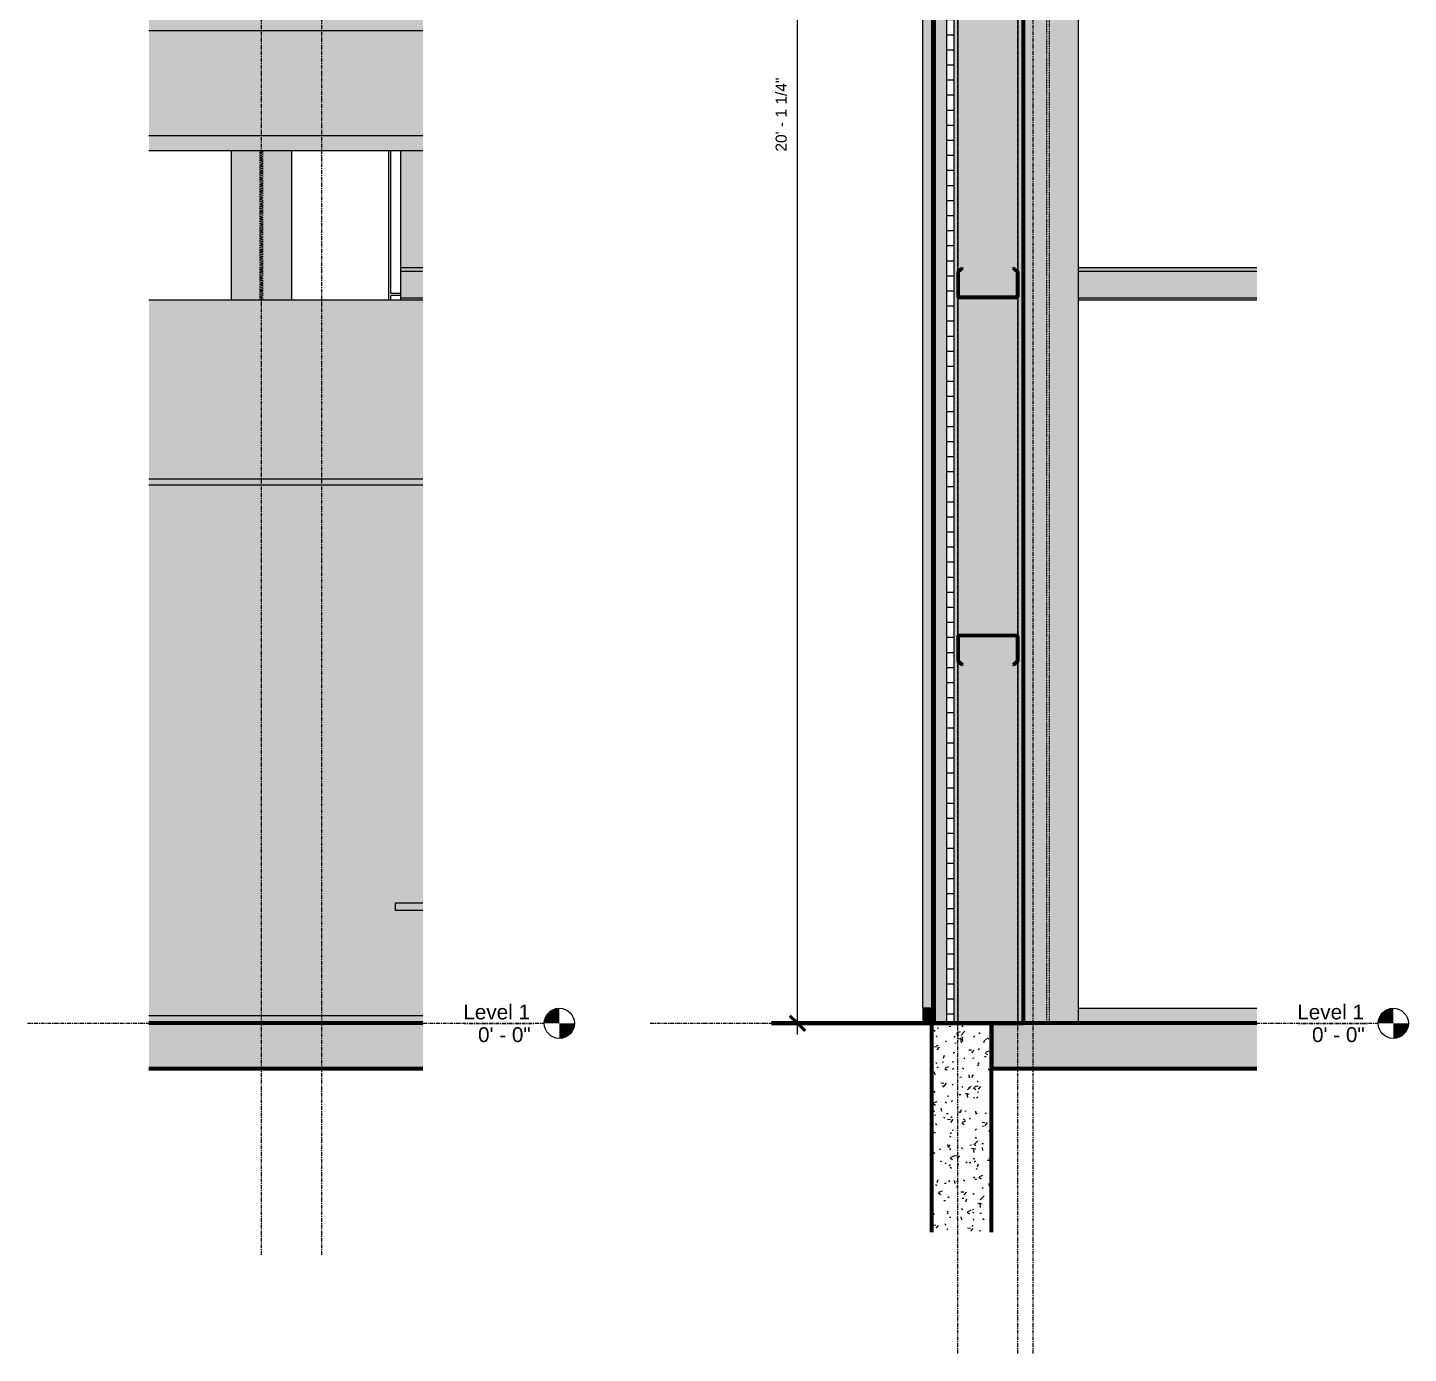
# Model space of a CAD drawing. Header units: inches. Extents: x -22111 to -21582, y -54 to 300.
# Drawn here: x -21765.1 to -21581.7, y -43.8 to 132.2 of the extents above; entities that cross this region are included whole.
import ezdxf

# ---------------------------------------------------------------- set-up
doc = ezdxf.new("R2010")
doc.units = ezdxf.units.IN
doc.header["$MEASUREMENT"] = 0
for name, pattern in [('Grid Line 1_2_', [0.875, 0.5, -0.125, 0.125, -0.125]), ('Grid Line 1_2__2_', [0.875, 0.5, -0.125, 0.125, -0.125]), ('Hidden 1_8_', [0.1875, 0.125, -0.0625])]:
    doc.linetypes.add(name, pattern=pattern)
doc.layers.get('DEFPOINTS').update_dxf_attribs({"color": 250, "lineweight": 9})
for name, color, linetype, lineweight in [('15xx-Jefferson-REHAB-pr5_dwg', 8, 'Continuous', 9), ('A-ANNO-DIMS', 211, 'Continuous', 9), ('A-ANNO-DIMS-16', 211, 'Continuous', 9), ('A-FLOR', 192, 'Continuous', 18), ('A-FLOR-LEVL', 51, 'Continuous', 9), ('A-GLAZ-CWMG', 51, 'Continuous', 9), ('A-WALL', 113, 'Continuous', 18), ('A-WALL-PATT', 111, 'Continuous', 70), ('C-TOPO', 7, 'Continuous', 9), ('I-FURN', 30, 'Continuous', 9), ('I-WALL', 2, 'Continuous', 18), ('L-SITE-WALL', 31, 'Continuous', 18), ('M-HVAC-DUCT', 70, 'Continuous', 9), ('Q-SPCQ', 91, 'Continuous', 9), ('S-BEAM', 12, 'Continuous', 9), ('S-COLS', 52, 'Continuous', 9), ('S-GRID', 1, 'Continuous', 9)]:
    doc.layers.add(name, color=color, linetype=linetype, lineweight=lineweight)
doc.styles.add('Arial', font='arial.ttf', dxfattribs={"height": 1.967066})
doc.styles.add('Arial_1', font='arial.ttf', dxfattribs={"height": 1.475299})
doc.dimstyles.new('Linear_-_3_32__Arial', dxfattribs={"dimscale": 12, "dimtxt": 1.5, "dimasz": 0.166667, "dimexe": 0.125, "dimexo": 0.083333, "dimgap": 0.083333, "dimtad": 1, "dimdec": 4, "dimrnd": 0.0625, "dimzin": 1, "dimdsep": 46, "dimlunit": 4, "dimtxsty": 'Arial_1', "dimblk1": 'OBLIQUE', "dimblk2": 'OBLIQUE', "dimsah": 1, "dimcen": 0.09, "dimdle": 0.125, "dimazin": 0, "dimtfac": 1, "dimtdec": 4, "dimtix": 1, "dimtmove": 0, "dimatfit": 3, "dimfxl": 1, "dimtvp": 1, "dimtfill": 1, "dimfrac": 2, "dimtolj": 1, "dimtzin": 0, "dimarcsym": 2})
pattern_1 = [(45, (-30731.112, 67.247), (-1.5839192, 1.5839192), []), (45, (-30731.112, 69.647), (-1.5839192, 1.5839192), [])]

# ---------------------------------------------------------------- blocks, each defined once
blk = doc.blocks.new('Furniture 5 - Furniture 1-2367-Section 8 - Callout 3')
at = {"layer": 'I-FURN'}
blk.add_hatch(color=8, dxfattribs=at).paths.add_polyline_path([(-25669.95, 15), (-25669.95, 16), (-25673.64, 16), (-25673.64, 15)], flags=0)
at = {"layer": 'I-FURN', "color": 250}
for p, q in [((-25673.64, 16), (-25669.95, 16)), ((-25673.64, 16), (-25673.64, 15)), ((-25669.95, 15), (-25673.64, 15))]:
    blk.add_line(p, q, dxfattribs=at)
blk = doc.blocks.new('Bradley-Washroom_Accessories-Mirrors-780_Custom - Bradley-Washroom_Accessories-Mirrors-780_Custom-177612-Section 8 - Callout 3')
at = {"layer": 'Q-SPCQ'}
h = blk.add_hatch(color=9, dxfattribs=at)
h.paths.add_polyline_path([(-25669.95, 0.25), (-25669.95, 1), (-25706.32, 1), (-25706.32, 0.25)], flags=0)
h.paths.add_polyline_path([(-25669.95, 71.5), (-25669.95, 72.25), (-25706.32, 72.25), (-25706.32, 71.5)], flags=0)
blk.add_hatch(color=255, dxfattribs=at).paths.add_polyline_path([(-25669.95, 1), (-25669.95, 15), (-25673.64, 15), (-25673.64, 16), (-25669.95, 16), (-25669.95, 71.5), (-25706.32, 71.5), (-25706.32, 1), (-25673.64, 1)], flags=0)
at = {"layer": 'Q-SPCQ', "color": 250}
for p, q in [((-25669.95, 72.25), (-25706.32, 72.25)), ((-25706.32, 71.5), (-25669.95, 71.5)), ((-25669.95, 1), (-25706.32, 1)), ((-25706.32, 0.25), (-25669.95, 0.25))]:
    blk.add_line(p, q, dxfattribs=at)
blk = doc.blocks.new('Level - Level Head - Circle-2773-Section 8 - Callout 3')
at = {"layer": 'A-FLOR-LEVL'}
h = blk.add_hatch(color=256, dxfattribs=at)
edge = h.paths.add_edge_path(flags=0)
edge.add_line((-25651.83, 0), (-25653.83, 0))
edge.add_arc((-25651.83, 0), 2, 90, 180, ccw=False)
edge.add_line((-25651.83, 2), (-25651.83, 0))
h = blk.add_hatch(color=256, dxfattribs=at)
edge = h.paths.add_edge_path(flags=0)
edge.add_line((-25651.83, -2), (-25651.83, 0))
edge.add_line((-25651.83, 0), (-25649.83, 0))
edge.add_arc((-25651.83, 0), 2, 270, 360, ccw=False)
at = {"layer": 'A-FLOR-LEVL', "color": 250}
blk.add_circle((-25651.83, 0), 2, dxfattribs=at)
blk = doc.blocks.new('Locker Rooms and Restrooms_rvt-3-Section 8 - Callout 3')
at = {"layer": 'I-WALL', "lineweight": 5}
h = blk.add_hatch(color=130, dxfattribs=at)
h.paths.add_polyline_path([(-25706.32, 0), (-25669.95, 0), (-25669.95, 0.25), (-25706.32, 0.25)], flags=0)
h.paths.add_polyline_path([(-25669.95, 72.25), (-25669.95, 96), (-25706.32, 96), (-25706.32, 72.25)], flags=0)
at = {"layer": 'I-WALL', "color": 170}
blk.add_line((-25669.95, 96), (-25706.32, 96), dxfattribs=at)
at = {"color": 250, "lineweight": 9}
for name in ['Bradley-Washroom_Accessories-Mirrors-780_Custom - Bradley-Washroom_Accessories-Mirrors-780_Custom-177612-Section 8 - Callout 3', 'Furniture 5 - Furniture 1-2367-Section 8 - Callout 3']:
    blk.add_blockref(name, (0, 0), dxfattribs=at)
at = {"color": 130, "lineweight": 5}
blk.add_blockref('Level - Level Head - Circle-2773-Section 8 - Callout 3', (0, 0), dxfattribs=at)
at = {"layer": 'A-FLOR-LEVL', "insert": (-25655.72, 2.49), "char_height": 1.967, "width": 10.584, "attachment_point": 3, "line_spacing_factor": 0.938532, "style": 'Arial', "bg_fill": 3, "box_fill_scale": 1.25, "bg_fill_color": 0, "bg_fill_transparency": 0}
blk.add_mtext('Level 1', dxfattribs=at)
at = {"layer": 'A-FLOR-LEVL', "insert": (-25655.63, -0.52), "char_height": 1.967, "width": 8.328, "attachment_point": 3, "line_spacing_factor": 0.938532, "style": 'Arial', "bg_fill": 3, "box_fill_scale": 1.25, "bg_fill_color": 0, "bg_fill_transparency": 0}
blk.add_mtext('0\' - 0"', dxfattribs=at)
at = {"layer": 'A-FLOR-LEVL', "linetype": 'Grid Line 1_2__2_'}
blk.add_line((-25722.44, 0), (-25653.83, 0), dxfattribs=at)
blk = doc.blocks.new('Struct_Xcel_Sports Complex_rvt-3-Section 8 - Callout 3')
at = {"layer": 'A-FLOR'}
blk.add_hatch(color=254, dxfattribs=at).paths.add_polyline_path([(-25669.95, -6), (-25669.95, 0), (-25706.32, 0), (-25706.32, -6)], flags=0)
at = {"layer": 'A-FLOR', "color": 10, "lineweight": 70}
for p, q in [((-25669.95, 0), (-25706.32, 0)), ((-25706.32, -6), (-25669.95, -6))]:
    blk.add_line(p, q, dxfattribs=at)
blk = doc.blocks.new('W-Wide Flange-Column - B2_E-1278685-Section 8 - Callout 3')
at = {"layer": 'S-COLS'}
h = blk.add_hatch(color=256, dxfattribs=at)
h.paths.add_polyline_path([(-25687.39, 96), (-25687.39, 115.82), (-25695.39, 115.82), (-25695.39, 96), (-25688.14, 96)], flags=0)
h.paths.add_polyline_path([(-25688.14, 133.82), (-25687.39, 133.82), (-25687.39, 144.93), (-25691.02, 144.93), (-25691.02, 142.35), (-25690.99, 142.15), (-25690.93, 141.96), (-25690.82, 141.79), (-25690.68, 141.65), (-25690.51, 141.55), (-25690.32, 141.48), (-25690.13, 141.46), (-25688.39, 141.46), (-25688.39, 133.82)], flags=0)
h.paths.add_polyline_path([(-25694.39, 133.82), (-25694.39, 141.46), (-25692.66, 141.46), (-25692.46, 141.48), (-25692.27, 141.55), (-25692.1, 141.65), (-25691.96, 141.79), (-25691.85, 141.96), (-25691.79, 142.15), (-25691.77, 142.35), (-25691.77, 144.93), (-25695.39, 144.93), (-25695.39, 133.82)], flags=0)
for p, q in [((-25695.39, 144.93), (-25695.39, 133.82)), ((-25687.39, 144.93), (-25687.39, 133.82)), ((-25695.39, 115.82), (-25695.39, 96)), ((-25687.39, 115.82), (-25687.39, 96))]:
    blk.add_line(p, q, dxfattribs=at)
at = {"layer": 'S-COLS', "linetype": 'Hidden 1_8_'}
for p, q in [((-25691.55, 96), (-25691.55, 115.82)), ((-25691.23, 115.82), (-25691.23, 96))]:
    blk.add_line(p, q, dxfattribs=at)
blk = doc.blocks.new('Girt_C - 8_D-1253506-Section 8 - Callout 3')
at = {"layer": 'S-BEAM'}
for points in [[(-25672.89, 99.82), (-25669.95, 99.82), (-25669.95, 100.3), (-25672.89, 100.3)], [(-25669.95, 96.51), (-25669.95, 99.82), (-25672.89, 99.82), (-25672.89, 96.51)], [(-25672.89, 96.32), (-25669.95, 96.32), (-25669.95, 96.51), (-25672.89, 96.51), (-25672.89, 96.34)]]:
    blk.add_hatch(color=256, dxfattribs=at).paths.add_polyline_path(points, flags=0)
for p, q in [((-25669.95, 100.3), (-25672.89, 100.3)), ((-25669.95, 99.82), (-25672.89, 99.82)), ((-25672.89, 96.32), (-25669.95, 96.32))]:
    blk.add_line(p, q, dxfattribs=at)
blk = doc.blocks.new('Rectangular Mullion - Profile_Polycarbonate_right-1184085-Section 8 - Callout 3')
at = {"layer": 'A-GLAZ-CWMG'}
h = blk.add_hatch(color=256, dxfattribs=at)
h.paths.add_polyline_path([(-25672.89, 96), (-25669.95, 96), (-25669.95, 96.32), (-25672.89, 96.32)], flags=0)
h.paths.add_polyline_path([(-25669.95, 100.3), (-25669.95, 115.82), (-25672.89, 115.82), (-25672.89, 100.3)], flags=0)
blk = doc.blocks.new('Level - Level Head - Circle-2773-Section 8 - Callout 4')
at = {"layer": 'A-FLOR-LEVL'}
h = blk.add_hatch(color=256, dxfattribs=at)
edge = h.paths.add_edge_path(flags=0)
edge.add_line((-26223.56, 0), (-26225.56, 0))
edge.add_arc((-26223.56, 0), 2, 90, 180, ccw=False)
edge.add_line((-26223.56, 2), (-26223.56, 0))
h = blk.add_hatch(color=256, dxfattribs=at)
edge = h.paths.add_edge_path(flags=0)
edge.add_line((-26223.56, -2), (-26223.56, 0))
edge.add_line((-26223.56, 0), (-26221.56, 0))
edge.add_arc((-26223.56, 0), 2, 270, 360, ccw=False)
at = {"layer": 'A-FLOR-LEVL', "color": 250}
blk.add_circle((-26223.56, 0), 2, dxfattribs=at)
blk = doc.blocks.new('Locker Rooms and Restrooms_rvt-4-Section 8 - Callout 4')
at = {"color": 130, "lineweight": 5}
blk.add_blockref('Level - Level Head - Circle-2773-Section 8 - Callout 4', (0, 0), dxfattribs=at)
at = {"layer": 'A-FLOR-LEVL', "insert": (-26227.45, 2.49), "char_height": 1.967, "width": 10.584, "attachment_point": 3, "line_spacing_factor": 0.938532, "style": 'Arial', "bg_fill": 3, "box_fill_scale": 1.25, "bg_fill_color": 0, "bg_fill_transparency": 0}
blk.add_mtext('Level 1', dxfattribs=at)
at = {"layer": 'A-FLOR-LEVL', "insert": (-26227.35, -0.52), "char_height": 1.967, "width": 8.328, "attachment_point": 3, "line_spacing_factor": 0.938532, "style": 'Arial', "bg_fill": 3, "box_fill_scale": 1.25, "bg_fill_color": 0, "bg_fill_transparency": 0}
blk.add_mtext('0\' - 0"', dxfattribs=at)
at = {"layer": 'A-FLOR-LEVL', "linetype": 'Grid Line 1_2__2_'}
blk.add_line((-26322.22, 0), (-26225.56, 0), dxfattribs=at)
blk = doc.blocks.new('Struct_Xcel_Sports Complex_rvt-4-Section 8 - Callout 4')
at = {"layer": 'A-FLOR'}
blk.add_hatch(color=254, dxfattribs=at).paths.add_polyline_path([(-26241.67, -6), (-26241.67, 0), (-26276.89, 0), (-26276.89, -6)], flags=0)
at = {"layer": 'A-WALL-PATT', "lineweight": 9}
h = blk.add_hatch(dxfattribs=at)
h.set_pattern_fill('FP_16', color=250, style=0, pattern_type=2)
h.set_pattern_definition([(50, (-30731.112, 67.247), (4.5907054, -0.4018678), [0.48, -5.28]), (355, (-30731.112, 67.247), (-0.887837, 4.8136977), [0.384, -4.224]), (100.451, (-30730.73, 67.214), (3.7019703, 4.4127226), [0.408, -4.487]), (46.184, (-30731.112, 68.527), (6.8306586, -1.059043), [0.72, -7.92]), (96.636, (-30730.543, 68.439), (5.981664, 6.2340145), [0.612, -6.731]), (351.184, (-30731.112, 68.527), (5.982082, 6.233824), [0.576, -6.336]), (21, (-30730.472, 68.207), (3.820292, -2.5770996), [0.48, -5.28]), (326, (-30730.472, 68.207), (1.557207, 4.640587), [0.384, -4.224]), (71.451, (-30730.154, 67.993), (5.3771466, 2.0647033), [0.408, -4.487]), (37.5, (-30731.112, 67.247), (0.07797216, 2.1307863), [0.211, -3.962, 0.211, -4.077, -4.24]), (37.5, (-30731.112, 67.247), (0.07797216, 2.1307863), [-8.461, 0.211, -4.029]), (7.5, (-30731.112, 67.247), (1.683907, 2.5243905), [0.211, -2.234, 0.211, -3.866, -1.616]), (7.5, (-30731.112, 67.247), (1.683907, 2.5243905), [-6.522, 0.211, -1.405]), (327.5, (-30732.539, 67.247), (3.4165268, -0.1442966), [0.211, -1.389, 0.211, -4.781, -6.624]), (327.5, (-30732.539, 67.247), (3.4165268, -0.1442966), [-6.592, 0.211, -6.413]), (317.5, (-30733.179, 67.247), (3.7324632, 0.6407147), [0.211, -1.869, 0.211, -3.104, -4.704]), (317.5, (-30733.179, 67.247), (3.7324632, 0.6407147), [-5.395, 0.211, -4.493])])
h.paths.add_polyline_path([(-26284.89, -27.71), (-26276.89, -27.71), (-26276.89, 0), (-26284.89, 0)], flags=0)
at = {"layer": 'A-FLOR', "color": 10, "lineweight": 70}
for p, q in [((-26276.89, 0), (-26276.89, -6)), ((-26241.67, 0), (-26276.89, 0)), ((-26276.89, -6), (-26241.67, -6))]:
    blk.add_line(p, q, dxfattribs=at)
at = {"layer": 'L-SITE-WALL', "color": 10, "lineweight": 70}
for p, q in [((-26276.89, 0), (-26284.89, 0)), ((-26284.89, 0), (-26284.89, -27.71)), ((-26276.89, -27.71), (-26276.89, 0))]:
    blk.add_line(p, q, dxfattribs=at)
blk = doc.blocks.new('W-Wide Flange-Column - B2_D-1169473-Section 8 - Callout 4')
at = {"layer": 'S-COLS'}
blk.add_hatch(color=256, dxfattribs=at).paths.add_polyline_path([(-26265.39, 0), (-26265.39, 145.17), (-26268.28, 145.17), (-26268.28, 142.46), (-26268.26, 142.3), (-26268.2, 142.15), (-26268.12, 142.01), (-26268, 141.89), (-26267.86, 141.81), (-26267.71, 141.75), (-26267.55, 141.73), (-26265.89, 141.73), (-26265.89, 133.76), (-26270.89, 133.76), (-26270.89, 141.73), (-26269.23, 141.73), (-26269.07, 141.75), (-26268.92, 141.81), (-26268.78, 141.89), (-26268.66, 142.01), (-26268.58, 142.15), (-26268.52, 142.3), (-26268.51, 142.46), (-26268.51, 145.17), (-26272.64, 145.17), (-26272.64, 0)], flags=0)
at = {"layer": 'S-COLS', "linetype": 'Hidden 1_8_'}
for p, q in [((-26269.55, 141.73), (-26269.55, 145.17)), ((-26269.23, 145.17), (-26269.23, 141.73)), ((-26269.55, 0), (-26269.55, 133.76)), ((-26269.23, 133.76), (-26269.23, 0))]:
    blk.add_line(p, q, dxfattribs=at)
at = {"layer": 'S-COLS'}
blk.add_line((-26265.39, 145.17), (-26265.39, 0), dxfattribs=at)
blk = doc.blocks.new('Girt_C - 8_D-1279678-Section 8 - Callout 4')
at = {"layer": 'S-BEAM'}
h = blk.add_hatch(dxfattribs=at)
h.set_pattern_fill('FP_13', color=256, style=0, pattern_type=2)
h.set_pattern_definition(pattern_1)
h.paths.add_polyline_path([(-26280.81, 47.57), (-26280.74, 47.66), (-26281.28, 48.11), (-26281.28, 51.37), (-26281.26, 51.42), (-26281.2, 51.45), (-26273.58, 51.45), (-26273.52, 51.42), (-26273.5, 51.37), (-26273.5, 48.11), (-26274.04, 47.66), (-26273.96, 47.57), (-26273.39, 48.05), (-26273.39, 51.37), (-26273.45, 51.5), (-26273.58, 51.55), (-26281.2, 51.55), (-26281.34, 51.5), (-26281.39, 51.37), (-26281.39, 48.05), (-26281.09, 47.8)], flags=0)
at = {"layer": 'S-BEAM', "lineweight": 50}
for p, q in [((-26281.39, 51.37), (-26281.39, 48.05)), ((-26281.28, 48.11), (-26281.28, 51.37)), ((-26273.58, 51.55), (-26281.2, 51.55)), ((-26281.2, 51.45), (-26273.58, 51.45)), ((-26273.5, 51.37), (-26273.5, 48.11)), ((-26273.39, 48.05), (-26273.39, 51.37)), ((-26281.39, 48.05), (-26280.81, 47.57)), ((-26280.74, 47.66), (-26281.28, 48.11)), ((-26273.5, 48.11), (-26274.04, 47.66)), ((-26273.96, 47.57), (-26273.39, 48.05)), ((-26280.81, 47.57), (-26280.74, 47.66)), ((-26274.04, 47.66), (-26273.96, 47.57))]:
    blk.add_line(p, q, dxfattribs=at)
for centre, radius, start, end in [((-26281.2, 51.37), 0.188, 90, 180), ((-26281.2, 51.37), 0.0782, 90, 176.9576), ((-26273.58, 51.37), 0.188, 0, 90), ((-26273.58, 51.37), 0.0782, 2.1227, 90)]:
    blk.add_arc(centre, radius, start, end, dxfattribs=at)
blk = doc.blocks.new('Girt_C - 8_D-1253499-Section 8 - Callout 4')
at = {"layer": 'S-BEAM'}
h = blk.add_hatch(dxfattribs=at)
h.set_pattern_fill('FP_13', color=256, style=0, pattern_type=2)
h.set_pattern_definition(pattern_1)
h.paths.add_polyline_path([(-26281.2, 96.32), (-26273.58, 96.32), (-26273.45, 96.38), (-26273.39, 96.51), (-26273.39, 99.82), (-26273.97, 100.3), (-26274.04, 100.22), (-26273.5, 99.77), (-26273.5, 96.5), (-26273.52, 96.45), (-26273.58, 96.43), (-26281.2, 96.43), (-26281.26, 96.45), (-26281.28, 96.5), (-26281.28, 99.77), (-26280.75, 100.22), (-26280.82, 100.3), (-26281.39, 99.82), (-26281.39, 96.51), (-26281.34, 96.38)], flags=0)
at = {"layer": 'S-BEAM', "lineweight": 50}
for p, q in [((-26280.82, 100.3), (-26281.39, 99.82)), ((-26281.39, 99.82), (-26281.39, 96.51)), ((-26281.28, 99.77), (-26280.75, 100.22)), ((-26281.28, 96.5), (-26281.28, 99.77)), ((-26280.75, 100.22), (-26280.82, 100.3)), ((-26273.97, 100.3), (-26274.04, 100.22)), ((-26274.04, 100.22), (-26273.5, 99.77)), ((-26273.39, 99.82), (-26273.97, 100.3)), ((-26273.5, 99.77), (-26273.5, 96.5)), ((-26273.39, 96.51), (-26273.39, 99.82)), ((-26273.58, 96.43), (-26281.2, 96.43)), ((-26281.2, 96.32), (-26273.58, 96.32))]:
    blk.add_line(p, q, dxfattribs=at)
for centre, radius, start, end in [((-26281.2, 96.51), 0.188, 180, 270), ((-26281.2, 96.51), 0.0782, 182.1227, 270), ((-26273.58, 96.51), 0.188, 270, 0), ((-26273.58, 96.51), 0.0782, 270, 356.9576)]:
    blk.add_arc(centre, radius, start, end, dxfattribs=at)
blk = doc.blocks.new('Girt_C - 8_D-1253506-Section 8 - Callout 4')
at = {"layer": 'S-BEAM'}
for points in [[(-26241.67, 99.82), (-26241.67, 100.3), (-26265.39, 100.3), (-26265.39, 99.82), (-26257.78, 99.82)], [(-26265.39, 96.51), (-26241.67, 96.51), (-26241.67, 99.82), (-26265.39, 99.82)], [(-26257.78, 96.32), (-26241.67, 96.32), (-26241.67, 96.51), (-26265.39, 96.51), (-26265.39, 96.32)]]:
    blk.add_hatch(color=256, dxfattribs=at).paths.add_polyline_path(points, flags=0)
for p, q in [((-26241.67, 100.3), (-26265.39, 100.3)), ((-26241.67, 99.82), (-26265.39, 99.82)), ((-26265.39, 96.32), (-26241.67, 96.32))]:
    blk.add_line(p, q, dxfattribs=at)
blk = doc.blocks.new('Rectangular Mullion - Exterior 2_ x 4_5_-1135280-Section 8 - Callout 4')
at = {"layer": 'A-GLAZ-CWMG'}
blk.add_hatch(color=256, dxfattribs=at).paths.add_polyline_path([(-26241.67, 0), (-26241.67, 2), (-26265.39, 2), (-26265.39, 0)], flags=0)
blk.add_line((-26265.39, 2), (-26241.67, 2), dxfattribs=at)
blk = doc.blocks.new('Rectangular Mullion - Exterior 2_ x 4_5_-1135281-Section 8 - Callout 4')
at = {"layer": 'A-GLAZ-CWMG'}
blk.add_hatch(color=256, dxfattribs=at).paths.add_polyline_path([(-26241.67, 96), (-26241.67, 96.32), (-26265.39, 96.32), (-26265.39, 96), (-26257.78, 96)], flags=0)
blk.add_line((-26241.67, 96), (-26265.39, 96), dxfattribs=at)
blk = doc.blocks.new('Rectangular Mullion - Exterior 2_ x 4_5_-1135294-Section 8 - Callout 4')
at = {"layer": 'A-GLAZ-CWMG'}
blk.add_hatch(color=256, dxfattribs=at).paths.add_polyline_path([(-26284.89, 0), (-26284.7, 0), (-26284.7, 2), (-26286.02, 2), (-26286.02, 0)], flags=0)
for p, q in [((-26284.7, 2), (-26286.02, 2)), ((-26286.02, 2), (-26286.02, 0))]:
    blk.add_line(p, q, dxfattribs=at)
blk = doc.blocks.new('Rectangular Mullion - Exterior 2_ x 4_5_-1142341-Section 8 - Callout 4')
at = {"layer": 'A-GLAZ-CWMG'}
blk.add_hatch(color=256, dxfattribs=at).paths.add_polyline_path([(-26286.02, 97), (-26284.7, 97), (-26284.7, 143.5), (-26286.02, 143.5), (-26286.02, 123.31)], flags=0)
for p, q in [((-26286.02, 143.5), (-26284.7, 143.5)), ((-26286.02, 97), (-26286.02, 143.5))]:
    blk.add_line(p, q, dxfattribs=at)
blk = doc.blocks.new('Rectangular Mullion - Exterior 2_ x 4_5_-1142342-Section 8 - Callout 4')
at = {"layer": 'A-GLAZ-CWMG'}
blk.add_hatch(color=256, dxfattribs=at).paths.add_polyline_path([(-26286.02, 2), (-26284.7, 2), (-26284.7, 97), (-26286.02, 97), (-26286.02, 47.8)], flags=0)
for p, q in [((-26286.02, 2), (-26286.02, 97)), ((-26284.7, 2), (-26286.02, 2))]:
    blk.add_line(p, q, dxfattribs=at)
blk = doc.blocks.new('15xx-Jefferson-REHAB-pr5_dwg-1211969-Section 8 - Callout 4')
at = {"layer": 'DEFPOINTS', "color": 90, "lineweight": 30}
blk.add_line((-26286.17, 0), (-26306.1, 0), dxfattribs=at)
blk.add_line((-26286.17, 0), (-26306.1, 0), dxfattribs=at)
blk = doc.blocks.new('Level - Level Head - Circle-15001-Section 8 - Callout 3')
at = {"layer": 'A-FLOR-LEVL'}
h = blk.add_hatch(color=256, dxfattribs=at)
edge = h.paths.add_edge_path(flags=0)
edge.add_line((-25651.83, 0), (-25653.83, 0))
edge.add_arc((-25651.83, 0), 2, 90, 180, ccw=False)
edge.add_line((-25651.83, 2), (-25651.83, 0))
h = blk.add_hatch(color=256, dxfattribs=at)
edge = h.paths.add_edge_path(flags=0)
edge.add_line((-25651.83, -2), (-25651.83, 0))
edge.add_line((-25651.83, 0), (-25649.83, 0))
edge.add_arc((-25651.83, 0), 2, 270, 360, ccw=False)
blk.add_circle((-25651.83, 0), 2, dxfattribs=at)
blk = doc.blocks.new('Level - Level Head - Circle-15001-Section 8 - Callout 4')
at = {"layer": 'A-FLOR-LEVL'}
h = blk.add_hatch(color=256, dxfattribs=at)
edge = h.paths.add_edge_path(flags=0)
edge.add_line((-26223.56, 0), (-26225.56, 0))
edge.add_arc((-26223.56, 0), 2, 90, 180, ccw=False)
edge.add_line((-26223.56, 2), (-26223.56, 0))
h = blk.add_hatch(color=256, dxfattribs=at)
edge = h.paths.add_edge_path(flags=0)
edge.add_line((-26223.56, -2), (-26223.56, 0))
edge.add_line((-26223.56, 0), (-26221.56, 0))
edge.add_arc((-26223.56, 0), 2, 270, 360, ccw=False)
blk.add_circle((-26223.56, 0), 2, dxfattribs=at)
blk = doc.blocks.new('DIMBLOCK6-Section 8 - Callout 4')
at = {"layer": 'A-ANNO-DIMS-16', "lineweight": 50}
for p, q in [((-21662.85, 241.24), (-21663.85, 242.24)), ((-21662.85, 241.24), (-21661.85, 240.24)), ((-21662.85, 0), (-21663.85, 1)), ((-21662.85, 0), (-21661.85, -1))]:
    blk.add_line(p, q, dxfattribs=at)
at = {"layer": 'A-ANNO-DIMS-16'}
for p, q in [((-21662.85, -1.5), (-21662.85, 242.74)), ((-21642.57, 241.24), (-21664.35, 241.24)), ((-21662.85, 241.24), (-21642.57, 241.24)), ((-21663.26, 0), (-21661.35, 0)), ((-21662.85, 0), (-21663.26, 0))]:
    blk.add_line(p, q, dxfattribs=at)
at = {"layer": 'A-ANNO-DIMS-16', "color": 0, "insert": (-21665.76, 115.73), "char_height": 1.4753, "width": 11.7415, "attachment_point": 1, "rotation": 90, "line_spacing_factor": 0.938532, "style": 'Arial_1', "bg_fill": 3, "box_fill_scale": 1.25, "bg_fill_color": 0, "bg_fill_transparency": 0}
blk.add_mtext('20\' - 1 1/4"', dxfattribs=at)
blk = doc.blocks.new('_Oblique')
at = {"color": 0, "linetype": 'ByBlock', "lineweight": -2}
blk.add_line((-0.5, -0.5), (0.5, 0.5), dxfattribs=at)

msp = doc.modelspace()

# ---------------------------------------------------------------- hatches: boundary and pattern name
at = {"layer": 'A-WALL-PATT', "lineweight": 9}
h = msp.add_hatch(dxfattribs=at)
h.set_pattern_fill('FP_14', color=256, style=0, pattern_type=2)
h.set_pattern_definition([(0, (-30731.112, 67.247), (0, 2), []), (90, (-30731.112, 67.247), (-2, 1e-16), [])])
h.paths.add_polyline_path([(-21642.07206, 0), (-21642.07206, 241.75), (-21643.07206, 241.75), (-21643.07206, 0)], flags=0)
h = msp.add_hatch(dxfattribs=at)
h.set_pattern_fill('FP_15', color=256, style=0, pattern_type=2)
h.set_pattern_definition([(161.57, (-30731.032, 67.327), (-0.6397287956, 0.0002609723), [0, -4.554, 0.506, 0]), (18.43, (-30731.192, 67.327), (-0.6397287956, -0.0002609723), [0, -4.554, 0.506, 0]), (108.43, (-30731.032, 67.327), (0.320200546, -1.599823931), [1.518, -3.542]), (71.57, (-30731.192, 67.327), (0.320200546, 1.599823931), [1.518, -3.542])])
h.paths.add_polyline_path([(-21633.57206, 0), (-21633.57206, 241.75), (-21641.57206, 241.75), (-21641.57206, 0)], flags=0)
h = msp.add_hatch(dxfattribs=at)
h.set_pattern_fill('FP_11', color=256, style=0, pattern_type=2)
h.set_pattern_definition([(0, (-29630, 0.25), (-193, 193), [48, -145]), (90, (-29630, 0.25), (-193, 1e-14), [96.25, -96.75]), (180, (-29582, 96.5), (-193, 193), [48, -145]), (90, (-29582, 0.25), (-193, 1e-14), [96.25, -96.75]), (180, (-29582, 96.75), (-193, 193), [48, -145]), (90, (-29582, 96.75), (-193, 1e-14), [96.25, -96.75]), (0, (-29630, 193), (-193, 193), [48, -145]), (90, (-29630, 96.75), (-193, 1e-14), [96.25, -96.75]), (0, (-29581.75, 48.25), (-193, 193), [48, -145]), (90, (-29581.75, 0), (-193, 1e-14), [48.25, -144.75]), (90, (-29533.75, 0), (-193, 1e-14), [48.25, -144.75]), (0, (-29581.75, 144.75), (-193, 193), [48, -145]), (90, (-29581.75, 48.5), (-193, 1e-14), [96.25, -96.75]), (180, (-29533.75, 48.5), (-193, 193), [48, -145]), (90, (-29533.75, 48.5), (-193, 1e-14), [96.25, -96.75]), (90, (-29581.75, 145), (-193, 1e-14), [48, -145]), (180, (-29533.75, 145), (-193, 193), [48, -145]), (90, (-29533.75, 145), (-193, 1e-14), [48, -145]), (0, (-29533.5, 0.25), (-193, 193), [48, -145]), (90, (-29533.5, 0.25), (-193, 1e-14), [96.25, -96.75]), (180, (-29485.5, 96.5), (-193, 193), [48, -145]), (90, (-29485.5, 0.25), (-193, 1e-14), [96.25, -96.75]), (180, (-29485.5, 96.75), (-193, 193), [48, -145]), (90, (-29485.5, 96.75), (-193, 1e-14), [96.25, -96.75]), (180, (-29485.5, 193), (-193, 193), [48, -145]), (90, (-29533.5, 96.75), (-193, 1e-14), [96.25, -96.75]), (0, (-29485.25, 48.25), (-193, 193), [48, -145]), (90, (-29485.25, 0), (-193, 1e-14), [48.25, -144.75]), (90, (-29437.25, 0), (-193, 1e-14), [48.25, -144.75]), (0, (-29485.25, 144.75), (-193, 193), [48, -145]), (90, (-29485.25, 48.5), (-193, 1e-14), [96.25, -96.75]), (180, (-29437.25, 48.5), (-193, 193), [48, -145]), (90, (-29437.25, 48.5), (-193, 1e-14), [96.25, -96.75]), (90, (-29485.25, 145), (-193, 1e-14), [48, -145]), (180, (-29437.25, 145), (-193, 193), [48, -145]), (90, (-29437.25, 145), (-193, 1e-14), [48, -145])])
h.paths.add_polyline_path([(-21730.02973, 96), (-21715.52973, 96), (-21715.52973, 115.82032), (-21730.02973, 115.82032)], flags=0)
h.paths.add_polyline_path([(-21748.96416, 96), (-21738.02973, 96), (-21738.02973, 115.82032), (-21748.96416, 115.82032)], flags=0)
at = {"layer": 'L-SITE-WALL'}
msp.add_hatch(color=256, dxfattribs=at).paths.add_polyline_path([(-21644.57206, 0), (-21644.57206, 241.75), (-21644.88456, 241.75), (-21644.88456, 0)], flags=0)
at = {"layer": 'L-SITE-WALL', "lineweight": 5}
for points in [[(-21643.07206, 0), (-21643.07206, 241.75), (-21644.57206, 241.75), (-21644.57206, 0)], [(-21641.57206, 0), (-21641.57206, 241.75), (-21642.07206, 241.75), (-21642.07206, 0)], [(-21632.82206, 0), (-21632.82206, 241.75), (-21633.57206, 241.75), (-21633.57206, 0)]]:
    msp.add_hatch(color=256, dxfattribs=at).paths.add_polyline_path(points, flags=0)
at = {"layer": 'M-HVAC-DUCT', "lineweight": 5}
h = msp.add_hatch(color=256, dxfattribs=at)
h.paths.add_polyline_path([(-21748.96416, 115.82032), (-21712.59082, 115.82032), (-21712.59082, 117.82032), (-21748.96416, 117.82032)], flags=0)
h.paths.add_polyline_path([(-21730.77749, 131.82032), (-21712.59082, 131.82032), (-21712.59082, 133.82032), (-21748.96416, 133.82032), (-21748.96416, 131.82032), (-21739.87082, 131.82032)], flags=0)
msp.add_hatch(color=256, dxfattribs=at).paths.add_polyline_path([(-21730.77749, 117.82032), (-21712.59082, 117.82032), (-21712.59082, 131.82032), (-21748.96416, 131.82032), (-21748.96416, 117.82032)], flags=0)

# ---------------------------------------------------------------- linework, layer by layer
at = {"layer": 'A-WALL'}
for p, q in [((-21644.57206, 241.75), (-21644.57206, 0)), ((-21643.07206, 241.75), (-21643.07206, 0)), ((-21642.07206, 241.75), (-21642.07206, 0)), ((-21641.57206, 241.75), (-21641.57206, 0)), ((-21633.57206, 241.75), (-21633.57206, 0))]:
    msp.add_line(p, q, dxfattribs=at)
at = {"layer": 'C-TOPO', "lineweight": 90}
msp.add_line((-21666.28192, 0), (-21645.07206, 0), dxfattribs=at)
at = {"layer": 'C-TOPO'}
msp.add_line((-21645.07206, 0), (-21666.28192, 0), dxfattribs=at)
at = {"layer": 'L-SITE-WALL', "lineweight": 70}
for p, q in [((-21644.88456, 241.75), (-21644.88456, 0)), ((-21632.82206, 0), (-21632.82206, 241.75)), ((-21644.88456, 0), (-21632.82206, 0))]:
    msp.add_line(p, q, dxfattribs=at)
at = {"layer": 'L-SITE-WALL'}
msp.add_line((-21715.52973, 96), (-21715.52973, 115.82032), dxfattribs=at)
at = {"layer": 'M-HVAC-DUCT'}
for p, q in [((-21748.96416, 131.82032), (-21712.59082, 131.82032)), ((-21712.59082, 117.82032), (-21748.96416, 117.82032)), ((-21712.59082, 115.82032), (-21748.96416, 115.82032))]:
    msp.add_line(p, q, dxfattribs=at)
at = {"layer": 'S-GRID', "linetype": 'Grid Line 1_2_'}
for p, q in [((-21641.57206, -43.81753), (-21641.57206, 290.44813)), ((-21641.57206, -43.81753), (-21641.57206, 290.44813)), ((-21633.57206, -43.81753), (-21633.57206, 290.44813)), ((-21631.57206, -43.81753), (-21631.57206, 290.44813)), ((-21734.02973, -30.72795), (-21734.02973, 277.43968)), ((-21734.02973, -30.72795), (-21734.02973, 277.43968)), ((-21726.02973, -30.72795), (-21726.02973, 277.43968))]:
    msp.add_line(p, q, dxfattribs=at)

# ---------------------------------------------------------------- block references
at = {"layer": '15xx-Jefferson-REHAB-pr5_dwg', "color": 250}
msp.add_blockref('15xx-Jefferson-REHAB-pr5_dwg-1211969-Section 8 - Callout 4', (4639.81816, 0), dxfattribs=at)
at = {"layer": 'A-FLOR-LEVL'}
for name, p in [('Level - Level Head - Circle-15001-Section 8 - Callout 3', (3957.36049, 0)), ('Level - Level Head - Circle-15001-Section 8 - Callout 4', (4639.81816, 0))]:
    msp.add_blockref(name, p, dxfattribs=at)
at = {"layer": 'A-GLAZ-CWMG'}
for name, p in [('Rectangular Mullion - Exterior 2_ x 4_5_-1142341-Section 8 - Callout 4', (4639.81816, 0)), ('Rectangular Mullion - Profile_Polycarbonate_right-1184085-Section 8 - Callout 3', (3957.36049, 0)), ('Rectangular Mullion - Exterior 2_ x 4_5_-1142342-Section 8 - Callout 4', (4639.81816, 0)), ('Rectangular Mullion - Exterior 2_ x 4_5_-1135281-Section 8 - Callout 4', (4639.81816, 0)), ('Rectangular Mullion - Exterior 2_ x 4_5_-1135294-Section 8 - Callout 4', (4639.81816, 0)), ('Rectangular Mullion - Exterior 2_ x 4_5_-1135280-Section 8 - Callout 4', (4639.81816, 0))]:
    msp.add_blockref(name, p, dxfattribs=at)
at = {"layer": 'S-BEAM'}
for name, p in [('Girt_C - 8_D-1253506-Section 8 - Callout 3', (3957.36049, 0)), ('Girt_C - 8_D-1253499-Section 8 - Callout 4', (4639.81816, 0)), ('Girt_C - 8_D-1253506-Section 8 - Callout 4', (4639.81816, 0)), ('Girt_C - 8_D-1279678-Section 8 - Callout 4', (4639.81816, 0))]:
    msp.add_blockref(name, p, dxfattribs=at)
at = {"layer": 'S-COLS'}
for name, p in [('W-Wide Flange-Column - B2_E-1278685-Section 8 - Callout 3', (3957.36049, 0)), ('W-Wide Flange-Column - B2_D-1169473-Section 8 - Callout 4', (4639.81816, 0))]:
    msp.add_blockref(name, p, dxfattribs=at)

# ---------------------------------------------------------------- texts
at = {"layer": 'A-FLOR-LEVL', "char_height": 1.967066, "width": 10.584, "attachment_point": 3, "line_spacing_factor": 0.938532, "style": 'Arial', "bg_fill": 3, "box_fill_scale": 1.25, "bg_fill_color": 0, "bg_fill_transparency": 0}
for insert in [(-21698.36434, 2.48644), (-21587.6286, 2.48644)]:
    msp.add_mtext('Level 1', dxfattribs=dict(at, insert=insert))

# ---------------------------------------------------------------- next in the draw order: texts
at = {"layer": 'A-FLOR-LEVL', "char_height": 1.967066, "width": 8.328, "attachment_point": 3, "line_spacing_factor": 0.938532, "style": 'Arial', "bg_fill": 3, "box_fill_scale": 1.25, "bg_fill_color": 0, "bg_fill_transparency": 0}
for insert in [(-21698.26634, -0.51877), (-21587.5306, -0.51877)]:
    msp.add_mtext('0\' - 0"', dxfattribs=dict(at, insert=insert))

# ---------------------------------------------------------------- next in the draw order: linework, layer by layer
at = {"layer": 'A-FLOR-LEVL', "linetype": 'Grid Line 1_2_'}
for p, q in [((-21765.07599, 0), (-21696.47264, 0)), ((-21682.40575, 0), (-21585.7369, 0))]:
    msp.add_line(p, q, dxfattribs=at)

# ---------------------------------------------------------------- next in the draw order: block references
at = {"color": 130, "lineweight": 5}
msp.add_blockref('Locker Rooms and Restrooms_rvt-3-Section 8 - Callout 3', (3957.36049, 0), dxfattribs=at)

# ---------------------------------------------------------------- next in the draw order: dimensions: what is measured, and where the dimension line sits
at = {"layer": 'A-ANNO-DIMS'}
dim = msp.add_linear_dim(base=(-21662.85077, 241.24219), p1=(-21664.26498, 0), p2=(-21641.57206, 241.24219), angle=90, dimstyle='Linear_-_3_32__Arial', override={"dimpost": '<>', "dimfxl": 242.307164}, dxfattribs=at)
dim.commit()
dim.dimension.update_dxf_attribs({"geometry": 'DIMBLOCK6-Section 8 - Callout 4', "text_midpoint": (-21664.61358, 120.62109)})

# ---------------------------------------------------------------- next in the draw order: block references
at = {"color": 130, "lineweight": 5}
for name, p in [('Locker Rooms and Restrooms_rvt-4-Section 8 - Callout 4', (4639.81816, 0)), ('Struct_Xcel_Sports Complex_rvt-3-Section 8 - Callout 3', (3957.36049, 0))]:
    msp.add_blockref(name, p, dxfattribs=at)

# ---------------------------------------------------------------- next in the draw order: block references
msp.add_blockref('Struct_Xcel_Sports Complex_rvt-4-Section 8 - Callout 4', (4639.81816, 0), dxfattribs=at)

doc.saveas('drawing.dxf')
